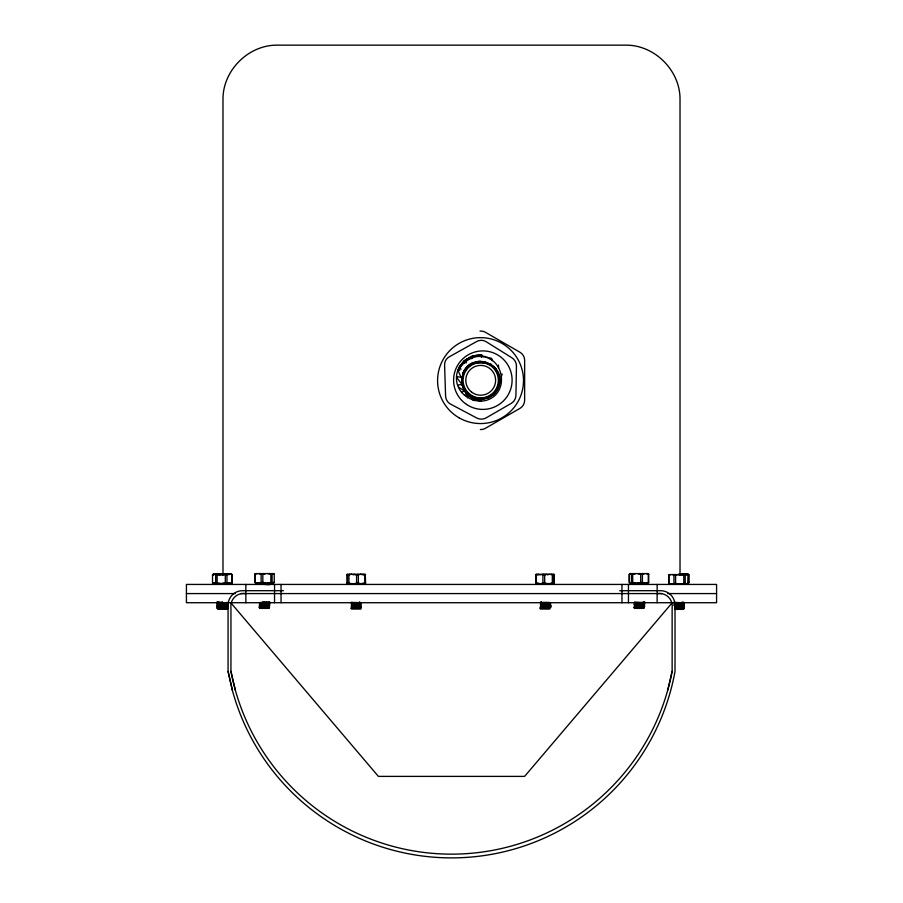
<?xml version="1.0" encoding="UTF-8"?>
<svg xmlns="http://www.w3.org/2000/svg" width="903" height="903" viewBox="0 0 903 903"><rect width="100%" height="100%" fill="white"/><g stroke="black" fill="none" stroke-linecap="round" stroke-linejoin="round"><path stroke-width="1.35" d="M464.65 363.469L464.763 360.963L472.495 356.154L476.366 355.477M283.384 590.697L242.456 590.697A14.392 14.392 0 0 0 228.064 605.089L228.075 671.46L232.432 690.558A227.138 227.138 0 0 0 675.015 671.46L675.015 605.089A14.392 14.392 0 0 0 660.612 590.697L619.695 590.697M466.253 394.555L462.675 383.47C464.842 404.86 499.562 402.467 499.348 380.987C501.041 357.182 462.054 355.669 462.257 379.621L458.295 371.201C462.81 360.647 474.526 354.45 485.78 356.64M462.787 383.436C465.068 404.612 499.325 402.264 499.167 380.976C500.736 357.374 462.415 355.963 462.257 379.621L462.968 373.097C471.513 350.116 508.344 365.06 498.456 387.5C492.293 404.804 464.018 401.903 462.133 383.549M494.551 392.805L494.923 393.132C492.361 396.823 485.464 396.71 483.342 399.261C465.045 396.981 487.191 400.198 489.674 397.218L489.358 396.62L494.551 392.805L498.456 387.5M456.534 376.517C457.223 363.943 469.255 354.405 481.513 354.868L483.173 356.662C501.323 359.101 507.779 384.418 494.291 396.135C479.256 408.574 454.864 395.886 456.534 376.517L461.952 377.477M667.723 690.219L672.137 671.313L672.137 607.967A12.721 12.721 0 0 0 657.734 593.576M497.824 387.252L499.348 380.987L498.93 374.418L499.167 380.976A18.466 18.466 0 0 1 470.892 395.943L471.998 398.641M499.844 380.998L497.993 387.319L494.415 392.681M501.413 376.438L502.17 373.989M457.787 371.088L458.95 367.893L464.571 360.737L472.461 356.053L483.173 356.662M474.346 400.627L474.73 399.589L481.525 400.785M471.637 358.751L472.608 356.437L481.513 354.868L481.513 357.34M346.775 574.872L347.158 574.297L365.218 574.297L365.602 583.067L365.218 583.654L347.158 583.654L347 574.872M347.474 574.297L347.474 583.654M364.519 574.872L364.902 574.297M535.671 574.872L536.043 574.297L554.103 574.297L554.261 583.541L536.043 583.654L535.671 574.872L538.662 574.297M553.787 583.654L553.787 574.297M463.431 373.278L467.009 367.916M643.354 607.493L643.997 607.008L635.023 606.184M351.594 604.513L361.29 604.276M361.313 605.744L351.944 606.048M461.693 364.067L464.503 360.647L472.495 356.154M459.277 367.047L464.503 360.647L472.653 356.572M467.336 397.828L468.747 396.146L474.73 399.589L472.574 399.871M671.832 603.193L524.62 776.388L378.38 776.388L231.168 603.193M255.572 582.977L254.815 582.39L254.815 574.195L255.572 573.608M272.853 582.977L272.096 582.39L272.096 574.195L272.853 573.608M273.485 573.608L274.241 574.195L274.241 582.39L273.485 582.977M630.057 582.977L629.301 582.39L629.301 574.195L630.057 573.608M630.689 582.977L631.445 582.39L631.445 574.195L630.689 573.608M647.97 573.608L648.726 574.195L648.726 582.39L647.97 582.977M634.617 602.03L643.591 602.583L644.765 601.883L643.162 601.974M634.662 604.954L643.636 605.507L644.81 604.807L643.173 604.75M482.123 355.522L481.513 356.109L481.513 354.868M541.405 601.748C536.484 603.362 553.381 601.24 549.611 603.407M465.609 392.06L466.14 391.642L470.802 396.101L479.843 401.271M499.167 380.976A18.466 18.466 0 0 0 472.066 363.977L466.874 367.792L462.968 373.097L463.6 373.345M213.785 583.654L212.521 582.83L212.521 574.647L213.65 574.06M212.668 574.872L213.785 574.297M220.005 583.417L212.521 582.83M231.112 574.06L232.229 574.647L232.229 582.83L231.112 583.417M536.371 583.654L536.743 583.067L539.441 583.541M669.789 583.959L668.671 583.383L668.671 575.188L669.789 574.601M685.637 574.635L686.754 574.06M680.896 574.601L683.797 575.188L686.325 574.601M687.691 574.06L688.808 574.635L688.808 582.83L687.691 583.417M687.251 574.601L688.379 575.188L688.379 583.383L687.251 583.959M466.501 367.465C467.822 363.819 489.731 359.27 471.75 363.378L471.987 363.819M634.978 603.272L643.952 604.084M461.456 392.512L464.311 390.864L468.747 396.146L464.514 395.198M634.211 602.538L644.776 603.351L643.162 603.43M634.267 605.461L644.821 606.274L643.218 606.353M549.701 608.17L539.881 607.967L541.484 607.595M212.894 574.872L214.677 574.297L215.84 574.872M232.229 582.83L230.22 583.417M668.671 575.188L670.681 574.601M683.537 574.635L685.309 574.06M678.48 583.959L675.591 583.383L672.171 583.959M687.51 583.304L688.808 582.83M489.629 358.638L491.085 358.017M254.815 574.195L257.332 573.608M265.663 582.977L262.841 582.39L259.059 582.977M637.879 573.608L640.701 574.195L644.482 573.608M646.209 582.977L648.726 582.39M540.987 602.707L549.972 603.351L550.796 604.062L549.645 604.863M541.055 607.087L550.04 608.17L540.118 608.17M256.192 582.977L257.332 582.977M226.518 606.5L217.544 605.879M646.209 573.608L647.349 573.608M347.452 574.872L349.777 574.297M353.886 574.297L358.344 574.872L360.669 574.297M365.602 583.067L362.6 583.654M547.241 574.872L549.555 574.297L553.404 574.872M547.376 583.654L544.678 583.067L540.592 583.654M540.265 604.908L541.461 605.258M540.287 606.365C546.947 606.76 560.808 607.301 540.683 605.755M227.296 602.832L218.345 602.301M227.251 604.299L226.055 603.949M227.285 607.222L216.731 606.624L218.334 606.489M682.691 602.978L683.876 602.583M268.789 603.001L259.816 602.448M268.755 604.468L259.827 603.904M268.778 605.924L260.154 605.292M347.858 574.872L351.639 574.297M355.782 574.872L358.491 574.297M360.669 583.654L358.344 583.067L353.886 583.654M361.821 583.541L364.519 583.067L364.902 583.654M537.827 574.872L547.376 574.297M553.404 583.067L549.622 583.654M259.059 573.608L261.125 574.195L265.663 573.608M268.01 582.977L272.096 582.39M269.557 583.259L268.36 582.977M269.579 584.715L259.432 584.128M269.557 606.635L258.992 606.127L260.595 605.947M631.445 574.195L635.531 573.608M644.482 582.977L642.417 582.39L637.879 582.977M212.521 574.647L220.005 574.06M217.239 574.872L220.14 574.297M219.44 574.647L222.341 574.06L225.31 574.647L225.31 582.83L222.42 583.417M219.576 574.872L223.73 574.398M672.171 574.601L679.733 574.714M686.325 583.959L685.208 583.383L680.896 583.959M230.175 574.06L229.057 574.647L224.745 574.06M351.188 602.245L352.384 602.47M351.177 603.701L360.128 604.062L359.541 603.351L351.933 603.125M352.396 605.394L351.199 605.168M351.188 606.624L361.335 607.2M361.302 602.82L359.541 603.351L360.545 603.407M541.428 603.215C536.213 604.446 554.34 603.655 549.193 604.186M259.421 603.125L269.974 603.599L268.326 603.847M260.617 607.403L259.014 607.584L264.523 607.493M457.618 385.141L461.952 384.373L464.311 390.864L458.826 387.353M217.916 602.888L226.901 603.452M217.939 604.355L226.856 604.908M217.916 607.279L223.03 607.945M549.656 606.331L550.83 605.518L549.983 604.807L540.649 604.299M228.73 574.06L226.958 574.647L226.958 582.83L228.73 583.417M216.02 583.417L216.743 583.304M216.156 583.654L216.878 583.541M684.88 574.601L681.336 574.06M268.01 573.608L269.997 573.608M271.713 582.977L274.241 582.39M630.994 573.721L631.829 573.608M550.83 606.985L549.238 607.109M226.077 605.902L227.68 605.62L218.323 605.224M643.591 602.662L644.358 603.385M635.441 603.847L633.804 604.231L635.452 604.479M643.636 605.586L644.403 606.308M635.464 606.771L633.861 607.155L644.415 607.708L634.008 607.493M682.645 604.434L684.271 604.31L673.717 603.757M682.679 607.358L684.316 607.234L674.959 606.816M551.485 583.654L554.487 583.067M358.096 608.17L350.804 608.193L361.144 608.17M268.349 602.391L269.952 602.143L266.566 601.917L266.611 604.841L264.455 604.807M268.349 605.315L269.952 605.066L266.554 604.841L266.577 606.308M227.138 606.229L226.122 606.105M683.097 603.61L674.485 603.023M683.142 606.534L675.534 606.071M683.142 608.001L675.534 607.527M220.456 607.945L216.743 608.08L218.345 607.956M259.895 573.721L261.035 573.608M639.019 573.721L640.159 573.608M674.981 574.714L676.155 574.601M218.402 602.109L216.731 602.233L220.185 602.335M218.357 603.565L216.754 603.701L226.122 603.949M218.379 605.033L216.709 605.157L218.379 605.224M549.216 605.642L550.83 605.518L549.205 605.461M643.207 604.897L644.392 604.841M226.664 604.062L228.267 603.994L226.664 603.938M226.664 605.529L228.312 605.461L226.664 605.394M226.709 606.985L228.312 606.918L226.709 606.861M682.612 602.911L683.853 602.877M682.668 604.378L684.305 604.163L682.645 603.949M682.713 607.301L684.282 607.087L682.668 606.872M255.414 573.608L273.632 573.608M629.91 573.608L648.128 573.608M213.345 574.06L231.405 574.06M269.162 573.721L272.096 574.195M274.241 574.195L271.713 573.608M629.301 574.195L629.301 582.39M647.045 573.721L648.726 574.195M687.984 574.06L678.921 574.06L681.9 574.635M213.492 574.297L223.707 574.297M217.623 574.647L227.138 574.647M230.22 574.06L232.229 574.647M669.495 574.601L687.555 574.601M686.799 574.06L688.808 574.635M362.6 574.297L365.602 574.872M554.487 574.872L551.485 574.297M688.379 575.188L688.142 583.383M254.815 582.39L256.508 582.864M631.445 582.39L635.531 582.977M225.31 582.83L226.958 582.83M212.668 583.067L214.677 583.654L217.239 583.067M255.414 582.977L273.632 582.977M346.775 583.067L349.777 583.654M347.858 583.067L351.639 583.654M535.671 583.067L538.662 583.654M629.91 582.977L648.128 582.977M213.345 583.417L231.405 583.417M668.671 583.383L670.681 583.959M687.375 583.417L688.379 583.383M213.492 583.654L216.98 583.654M669.495 583.959L687.555 583.959M186.424 593.576L235.322 593.576M240.966 593.576L662.034 593.576M667.678 593.576L716.576 593.576M672.893 602.719L186.424 602.719L186.424 584.433L716.576 584.433L716.576 602.719L674.575 602.719M259.522 607.493L269.534 607.493M217.42 607.945L227.342 607.945M682.928 607.933L683.921 607.933M217.555 608.17L227.477 608.17M259.804 608.374L269.252 608.374M634.29 608.374L643.737 608.374M674.552 608.487L683.481 608.487M217.691 608.814L227.059 608.814M217.837 609.051L227.206 609.051M351.504 609.051L360.873 609.051M540.389 609.051L549.758 609.051M674.778 609.367L683.21 609.367M262.367 601.861L264.511 601.883M262.355 604.784L264.511 604.807M549.216 605.461L541.45 605.27M264.466 601.883L266.611 601.917M262.412 604.784L259.387 604.717M643.207 604.75L635.419 604.491M352.351 602.47L360.139 602.606L359.552 601.883M352.362 605.394L360.15 605.529L359.563 604.807L360.545 604.863M644.053 584.32L633.917 583.902M683.853 602.82L680.839 602.73M682.668 605.71L684.316 605.778L682.657 605.405M682.713 605.71L674.913 605.36M226.608 602.47L228.267 602.538M680.885 602.73L673.672 602.301M222.827 608.193L228.312 608.385L227.138 608.17M682.036 602.041L683.402 602.12M351.967 607.516L360.15 608.17M478.15 361.821L484.584 362.238M674.959 608.283L684.316 608.701L683.142 608.487M642.507 573.608L643.647 573.721M263.383 573.608L264.523 573.721M542.782 574.297L545.48 574.872M360.737 574.297L363.435 574.872M478.082 361.335C482.405 360.15 487.62 364.677 490.882 364.078L495.431 368.842L498.287 374.621M673.717 605.224L674.959 605.36M351.707 574.297L354.021 574.872M674.485 604.479L683.074 604.796M633.556 573.608L634.391 573.721M630.994 582.864L631.829 582.977M269.162 582.864L269.997 582.977M686.359 574.601L687.081 574.714M216.02 574.06L217.804 574.647M216.156 574.297L217.939 574.872M259.827 606.827L267.028 607.493M360.918 606.398L359.552 606.274L360.139 606.985M230.175 583.417L229.057 582.83M487.078 357.17L492.27 359.27M476.807 398.539L470.903 395.943A18.466 18.466 0 0 1 472.066 363.977M484.719 361.584L490.622 364.496L495.284 368.955M472.845 356.561L464.763 360.963L458.95 367.893L459.706 370.298M458.747 367.781L461.094 369.135M536.371 574.297L536.743 574.872M470.542 396.519L465.993 391.755L463.137 385.976L462.494 386.191L462.325 383.561M464.571 360.737L466.354 362.859M359.529 604.807L360.116 605.518M456.681 377.477L461.952 384.373L461.952 378.854M495.815 368.537L498.456 374.564M491.458 358.909L492.203 360.692M245.334 593.576A12.721 12.721 0 0 0 230.942 607.967L230.942 671.313L235.378 690.219M228.075 671.46L232.443 690.558M498.445 365.026L498.569 367.735M222.217 601.646L222.217 606.748M688.571 574.635L688.571 582.83M685.208 575.188L685.208 583.383M683.797 575.188L683.797 583.383M680.015 575.245L680.015 99.996C680.625 70.682 654.483 44.529 625.169 45.15L277.831 45.15C248.517 44.529 222.375 70.682 222.985 99.996L222.985 575.245M675.591 575.188L675.591 583.383M673.943 575.188L673.943 583.383M668.909 575.188L668.909 583.383M657.147 584.433L657.147 602.719M648.275 574.195L648.275 582.39M642.417 574.195L642.417 582.39M640.701 574.195L640.701 582.39M632.698 574.195L632.698 582.39M628.454 584.433L628.454 602.719M621.964 584.433L621.964 602.719M552.331 574.872L552.331 583.067M544.678 574.872L544.678 583.067M542.917 574.872L542.917 583.067M536.348 574.872L536.348 583.067M364.914 574.872L364.914 583.067M358.344 574.872L358.344 583.067M356.583 574.872L356.583 583.067M348.93 574.872L348.93 583.067M281.047 584.433L281.047 602.719M274.546 584.433L274.546 602.719M270.844 574.195L270.844 582.39M262.841 574.195L262.841 582.39M261.125 574.195L261.125 582.39M255.267 574.195L255.267 582.39M245.853 584.433L245.853 602.719M231.992 574.647L231.992 582.83M217.104 574.647L217.104 582.83M215.693 574.647L215.693 582.83M480.362 429.535A9.549 9.549 0 0 0 485.487 428.27L520.173 408.235A9.549 9.549 0 0 0 524.643 400.153L524.632 360.094A9.549 9.549 0 0 0 519.868 352.181L485.182 332.157A9.549 9.549 0 0 0 480.001 331.085M672.137 671.313A224.497 224.497 0 0 1 230.942 671.313M516.448 366.178L515.929 395.243A9.696 9.696 0 0 1 511.087 403.472L486.277 417.807A9.899 9.899 0 0 1 476.682 417.976L450.62 404.138A9.47 9.47 0 0 1 445.597 396.078L444.592 364.993A8.996 8.996 0 0 1 449.209 356.843L476.728 341.492A9.29 9.29 0 0 1 486.164 341.729L511.899 357.791A9.685 9.685 0 0 1 516.448 366.178M458.972 417.75A42.96 42.96 0 0 0 523.503 380.705A42.96 42.96 0 0 0 459.153 343.343A42.96 42.96 0 0 0 458.972 417.75M466.535 404.431A29.246 29.246 0 0 0 512.035 382.138A29.246 29.246 0 0 0 469.978 353.886A29.246 29.246 0 0 0 466.535 404.431M470.237 394.498A17.642 17.642 0 0 0 498.242 382.274A17.642 17.642 0 0 0 473.657 364.135A17.642 17.642 0 0 0 470.237 394.498M471.851 392.297A14.911 14.911 0 0 0 495.521 381.969A14.911 14.911 0 0 0 474.741 366.641A14.911 14.911 0 0 0 471.851 392.297"/></g></svg>
